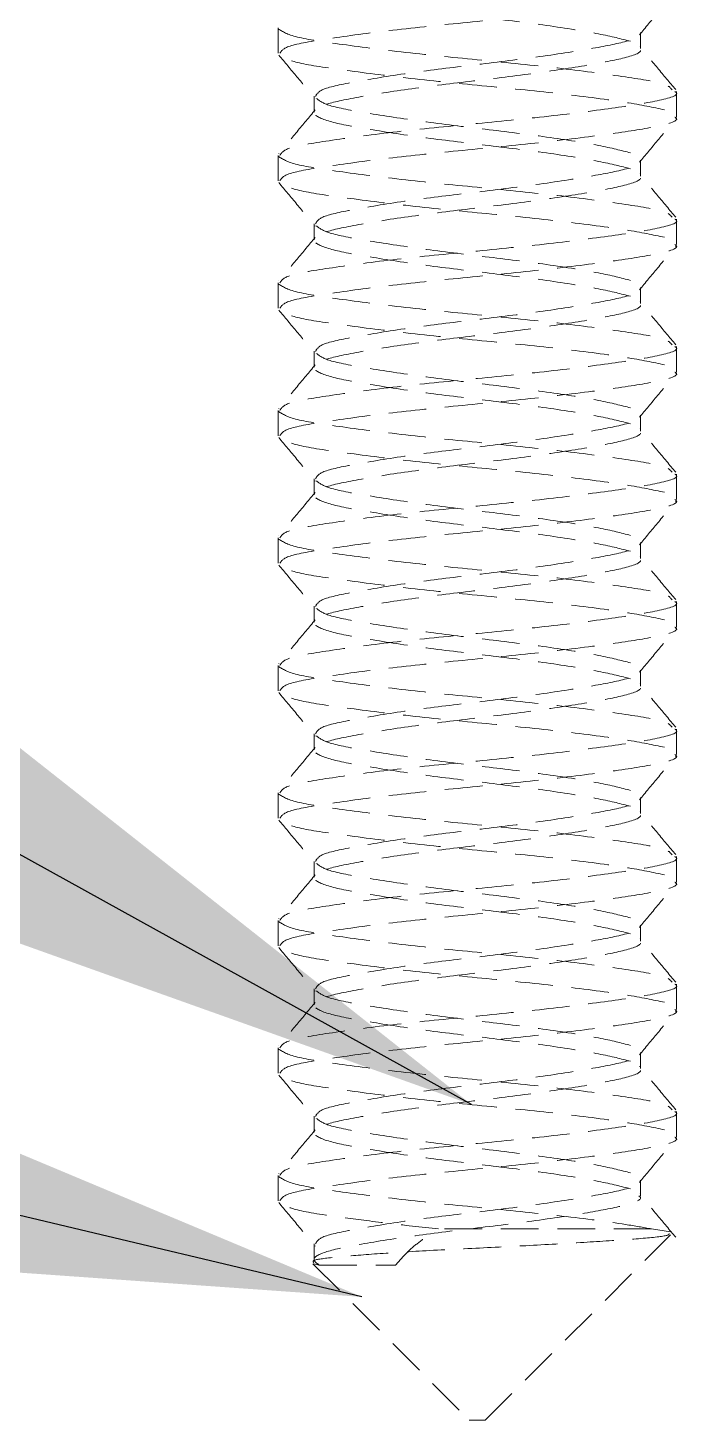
# Model space of a CAD drawing. Header units: feet. Extents: x 3965 to 4565, y 17056 to 17261.
# Drawn here: x 4391.91 to 4396.23, y 17101.6 to 17110.84 of the extents above; entities that cross this region are included whole.
import ezdxf

# ---------------------------------------------------------------- set-up
doc = ezdxf.new("R2010")
doc.units = ezdxf.units.FT
doc.header["$MEASUREMENT"] = 0
doc.linetypes.add('HIDDEN', pattern=[0.375, 0.25, -0.125])
doc.styles.add('PAPER SPACE TXT', font='technic_.ttf', dxfattribs={"height": 0.125})
doc.dimstyles.new('PAPER SPACE', dxfattribs={"dimscale": 0, "dimtxt": 0.125, "dimasz": 0.125, "dimexe": 0, "dimexo": 0.020508, "dimgap": 0.041992, "dimtad": 1, "dimdec": 4, "dimzin": 3, "dimdsep": 46, "dimlunit": 4, "dimtxsty": 'PAPER SPACE TXT', "dimcen": 0.125, "dimclrd": 1, "dimclre": 1, "dimclrt": 7, "dimadec": 0, "dimazin": 0, "dimtfac": 1, "dimtdec": 4, "dimtofl": 0, "dimtmove": 2, "dimatfit": 3, "dimfxl": 1, "dimfrac": 2, "dimtolj": 1, "dimtzin": 0, "dimarcsym": 1})

msp = doc.modelspace()

# ---------------------------------------------------------------- linework, layer by layer
at = {"color": 7, "linetype": 'HIDDEN', "lineweight": 0}
for p, q in [((4393.5711, 17110.8447), (4393.5711, 17110.6758)), ((4395.9772, 17110.7075), (4395.9772, 17110.8134)), ((4393.8111, 17110.39), (4393.8111, 17110.2841)), ((4396.2172, 17110.2525), (4396.2172, 17110.4214)), ((4393.5711, 17109.998), (4393.5711, 17109.8291)), ((4395.9772, 17109.8608), (4395.9772, 17109.9666)), ((4393.8111, 17109.5432), (4393.8111, 17109.4374)), ((4396.2172, 17109.4057), (4396.2172, 17109.5746)), ((4393.5711, 17109.1513), (4393.5711, 17108.9824)), ((4395.9772, 17109.014), (4395.9772, 17109.1199)), ((4393.8111, 17108.6965), (4393.8111, 17108.5907)), ((4396.2172, 17108.559), (4396.2172, 17108.7279)), ((4393.5711, 17108.3045), (4393.5711, 17108.1356)), ((4395.9772, 17108.1673), (4395.9772, 17108.2731)), ((4393.8111, 17107.8498), (4393.8111, 17107.7439)), ((4396.2172, 17107.7122), (4396.2172, 17107.8812)), ((4393.5711, 17107.4578), (4393.5711, 17107.2889)), ((4395.9772, 17107.3206), (4395.9772, 17107.4264)), ((4393.8111, 17107.003), (4393.8111, 17106.8972)), ((4396.2172, 17106.8655), (4396.2172, 17107.0344)), ((4393.5711, 17106.611), (4393.5711, 17106.4421)), ((4395.9772, 17106.4738), (4395.9772, 17106.5797)), ((4396.2172, 17106.0188), (4396.2172, 17106.1877)), ((4393.8111, 17106.1563), (4393.8111, 17106.0504)), ((4393.5711, 17105.7643), (4393.5711, 17105.5954)), ((4395.9772, 17105.6271), (4395.9772, 17105.7329)), ((4396.2172, 17105.172), (4396.2172, 17105.3409)), ((4393.8111, 17105.3095), (4393.8111, 17105.2037)), ((4393.5711, 17104.9176), (4393.5711, 17104.7487)), ((4395.9772, 17104.7803), (4395.9772, 17104.8862)), ((4393.8111, 17104.4628), (4393.8111, 17104.357)), ((4396.2172, 17104.3253), (4396.2172, 17104.4942)), ((4393.5711, 17104.0708), (4393.5711, 17103.9019)), ((4395.9772, 17103.9336), (4395.9772, 17104.0394)), ((4393.8111, 17103.6161), (4393.8111, 17103.5102)), ((4396.2172, 17103.4785), (4396.2172, 17103.6475)), ((4393.5711, 17103.2241), (4393.5711, 17103.0552)), ((4395.9772, 17103.0869), (4395.9772, 17103.1927)), ((4396.0515, 17102.8685), (4394.6374, 17102.8685)), ((4396.0515, 17102.8685), (4396.1781, 17102.8486)), ((4393.8111, 17102.7693), (4393.8111, 17102.6635)), ((4394.9471, 17101.5984), (4396.177, 17102.8284)), ((4393.8023, 17102.6373), (4394.8412, 17101.5984)), ((4393.8094, 17102.6372), (4393.8447, 17102.6285)), ((4394.9471, 17101.5984), (4394.8412, 17101.5984))]:
    msp.add_line(p, q, dxfattribs=at)
for points, knots in [([(4395.9121, 17110.7553), (4395.85, 17110.7714), (4395.7232, 17110.8042), (4395.3671, 17110.8613), (4394.9481, 17110.9125), (4394.5179, 17110.9636), (4394.1478, 17111.0212), (4393.8893, 17111.069), (4393.7836, 17111.1242), (4393.8484, 17111.1794), (4394.0722, 17111.2272), (4394.4192, 17111.2848), (4394.8409, 17111.3359), (4395.2696, 17111.3869), (4395.6433, 17111.4446), (4395.889, 17111.4922), (4395.9981, 17111.5317), (4395.9709, 17111.5522), (4395.9679, 17111.5544)], [0, 0, 0, 0, 0.0646892, 0.132114, 0.1977684, 0.263423, 0.3308477, 0.3955368, 0.4623609, 0.529185, 0.5938741, 0.6612989, 0.7269535, 0.7926079, 0.8600328, 0.9247219, 0.9915459, 1, 1, 1, 1]), ([(4393.582, 17110.6758), (4393.5931, 17110.6922), (4393.6165, 17110.7265), (4393.8932, 17110.7723), (4394.3132, 17110.8299), (4394.8294, 17110.881), (4395.3526, 17110.932), (4395.8094, 17110.9897), (4396.1092, 17111.0373), (4396.2427, 17111.0767), (4396.2098, 17111.097), (4396.2063, 17111.0992)], [0, 0, 0, 0, 0.111087, 0.233358, 0.360745, 0.484822, 0.608899, 0.736287, 0.858558, 0.984822, 1, 1, 1, 1]), ([(4395.971, 17110.7984), (4396.0113, 17110.8466), (4396.0917, 17110.943), (4396.1722, 17111.0394), (4396.2125, 17111.0876)], [0, 0, 0, 0, 0.4998643, 1, 1, 1, 1]), ([(4393.5726, 17110.8382), (4393.6013, 17110.8196), (4393.6576, 17110.783), (4393.9848, 17110.7352), (4394.4342, 17110.6776), (4394.9592, 17110.6265), (4395.4755, 17110.5754), (4395.8932, 17110.5178), (4396.1551, 17110.4759), (4396.1787, 17110.446), (4396.1882, 17110.434)], [0, 0, 0, 0, 0.132135, 0.26009, 0.3934, 0.523245, 0.65309, 0.786401, 0.914355, 1, 1, 1, 1]), ([(4393.8199, 17110.3898), (4393.829, 17110.4061), (4393.8481, 17110.4405), (4394.0749, 17110.4863), (4394.4185, 17110.5439), (4394.8411, 17110.595), (4395.2695, 17110.6461), (4395.6433, 17110.7037), (4395.8888, 17110.7513), (4395.998, 17110.7907), (4395.9712, 17110.811), (4395.9684, 17110.8131)], [0, 0, 0, 0, 0.111294, 0.233537, 0.36095, 0.485017, 0.609084, 0.736497, 0.85874, 0.985017, 1, 1, 1, 1]), ([(4395.9121, 17109.9086), (4395.85, 17109.9247), (4395.7232, 17109.9574), (4395.3671, 17110.0146), (4394.9481, 17110.0658), (4394.5179, 17110.1169), (4394.1478, 17110.1744), (4393.8893, 17110.2222), (4393.7836, 17110.2774), (4393.8484, 17110.3327), (4394.0722, 17110.3805), (4394.4192, 17110.438), (4394.8409, 17110.4891), (4395.2696, 17110.5402), (4395.6433, 17110.5978), (4395.889, 17110.6454), (4395.9981, 17110.685), (4395.9709, 17110.7054), (4395.9679, 17110.7077)], [0, 0, 0, 0, 0.064689, 0.132114, 0.197768, 0.263423, 0.330848, 0.395537, 0.462361, 0.529185, 0.593874, 0.661299, 0.726953, 0.792608, 0.860033, 0.924722, 0.991546, 1, 1, 1, 1]), ([(4396.2119, 17110.4342), (4396.1716, 17110.4823), (4396.0912, 17110.5785), (4396.0109, 17110.6748), (4395.9707, 17110.7229)], [0, 0, 0, 0, 0.500098, 1, 1, 1, 1]), ([(4393.5763, 17110.6636), (4393.6164, 17110.6155), (4393.6968, 17110.5194), (4393.7771, 17110.4231), (4393.8172, 17110.375)], [0, 0, 0, 0, 0.500086, 1, 1, 1, 1]), ([(4396.1376, 17110.3004), (4396.0618, 17110.3165), (4395.9071, 17110.3493), (4395.4718, 17110.4064), (4394.9602, 17110.4576), (4394.4337, 17110.5087), (4393.9855, 17110.5663), (4393.6667, 17110.6123), (4393.612, 17110.647), (4393.5857, 17110.6637)], [0, 0, 0, 0, 0.1420552, 0.290056, 0.4342099, 0.578364, 0.7263647, 0.8684198, 1, 1, 1, 1]), ([(4396.2063, 17110.4214), (4396.2098, 17110.4192), (4396.2427, 17110.3989), (4396.1092, 17110.3594), (4395.8094, 17110.3119), (4395.3526, 17110.2542), (4394.8294, 17110.2031), (4394.3132, 17110.1521), (4393.8932, 17110.0944), (4393.6165, 17110.0487), (4393.5931, 17110.0144), (4393.582, 17109.998)], [0, 0, 0, 0, 0.015178, 0.141442, 0.263713, 0.391101, 0.515178, 0.639255, 0.766643, 0.888913, 1, 1, 1, 1]), ([(4395.9121, 17110.0144), (4395.85, 17110.0305), (4395.7233, 17110.0633), (4395.3671, 17110.1204), (4394.9482, 17110.1716), (4394.5171, 17110.2227), (4394.1506, 17110.2803), (4393.8914, 17110.3259), (4393.847, 17110.36), (4393.826, 17110.3761)], [0, 0, 0, 0, 0.142624, 0.29128, 0.436033, 0.580786, 0.729441, 0.872065, 1, 1, 1, 1]), ([(4393.8175, 17110.2996), (4393.7774, 17110.2514), (4393.6971, 17110.1552), (4393.6166, 17110.059), (4393.5764, 17110.0108)], [0, 0, 0, 0, 0.499892, 1, 1, 1, 1]), ([(4393.582, 17109.8291), (4393.5931, 17109.8454), (4393.6165, 17109.8798), (4393.8932, 17109.9255), (4394.3132, 17109.9831), (4394.8294, 17110.0342), (4395.3526, 17110.0853), (4395.8094, 17110.143), (4396.1092, 17110.1905), (4396.2427, 17110.23), (4396.2098, 17110.2503), (4396.2063, 17110.2525)], [0, 0, 0, 0, 0.111087, 0.233357, 0.360745, 0.484822, 0.608899, 0.736287, 0.858558, 0.984822, 1, 1, 1, 1]), ([(4395.971, 17109.9517), (4396.0113, 17109.9999), (4396.0917, 17110.0963), (4396.1722, 17110.1927), (4396.2125, 17110.2408)], [0, 0, 0, 0, 0.499874, 1, 1, 1, 1]), ([(4393.5726, 17109.9915), (4393.6013, 17109.9728), (4393.6576, 17109.9362), (4393.9848, 17109.8884), (4394.4342, 17109.8309), (4394.9592, 17109.7798), (4395.4755, 17109.7287), (4395.8932, 17109.671), (4396.1551, 17109.6292), (4396.1787, 17109.5993), (4396.1882, 17109.5873)], [0, 0, 0, 0, 0.132135, 0.260089, 0.3934, 0.523245, 0.65309, 0.786401, 0.914355, 1, 1, 1, 1]), ([(4393.8199, 17109.543), (4393.829, 17109.5594), (4393.8481, 17109.5938), (4394.0749, 17109.6396), (4394.4185, 17109.6971), (4394.8411, 17109.7482), (4395.2695, 17109.7993), (4395.6433, 17109.8569), (4395.8888, 17109.9045), (4395.998, 17109.9439), (4395.9712, 17109.9642), (4395.9684, 17109.9664)], [0, 0, 0, 0, 0.111294, 0.233537, 0.36095, 0.485017, 0.609084, 0.736497, 0.85874, 0.985017, 1, 1, 1, 1]), ([(4396.2119, 17109.5875), (4396.1716, 17109.6356), (4396.0912, 17109.7318), (4396.0109, 17109.8281), (4395.9707, 17109.8762)], [0, 0, 0, 0, 0.500098, 1, 1, 1, 1]), ([(4393.5763, 17109.8169), (4393.6164, 17109.7688), (4393.6968, 17109.6726), (4393.7771, 17109.5764), (4393.8172, 17109.5283)], [0, 0, 0, 0, 0.500086, 1, 1, 1, 1]), ([(4396.1376, 17109.4537), (4396.0618, 17109.4697), (4395.9071, 17109.5025), (4395.4718, 17109.5597), (4394.9602, 17109.6109), (4394.4337, 17109.6619), (4393.9855, 17109.7196), (4393.6667, 17109.7656), (4393.612, 17109.8003), (4393.5857, 17109.8169)], [0, 0, 0, 0, 0.142055, 0.290056, 0.43421, 0.578364, 0.726365, 0.86842, 1, 1, 1, 1]), ([(4395.9121, 17109.0619), (4395.85, 17109.0779), (4395.7232, 17109.1107), (4395.3671, 17109.1678), (4394.9481, 17109.219), (4394.5179, 17109.2701), (4394.1478, 17109.3277), (4393.8893, 17109.3755), (4393.7836, 17109.4307), (4393.8484, 17109.4859), (4394.0722, 17109.5337), (4394.4192, 17109.5913), (4394.8409, 17109.6424), (4395.2696, 17109.6935), (4395.6433, 17109.7511), (4395.889, 17109.7987), (4395.9981, 17109.8382), (4395.9709, 17109.8587), (4395.9679, 17109.861)], [0, 0, 0, 0, 0.064689, 0.132114, 0.197768, 0.263423, 0.330848, 0.395537, 0.462361, 0.529185, 0.593874, 0.661299, 0.726953, 0.792608, 0.860033, 0.924722, 0.991546, 1, 1, 1, 1]), ([(4396.2063, 17109.5746), (4396.2098, 17109.5725), (4396.2427, 17109.5521), (4396.1092, 17109.5127), (4395.8094, 17109.4651), (4395.3526, 17109.4075), (4394.8294, 17109.3564), (4394.3132, 17109.3053), (4393.8932, 17109.2477), (4393.6165, 17109.202), (4393.5931, 17109.1676), (4393.582, 17109.1513)], [0, 0, 0, 0, 0.015178, 0.141442, 0.263713, 0.391101, 0.515178, 0.639255, 0.766643, 0.888913, 1, 1, 1, 1]), ([(4395.9121, 17109.1677), (4395.85, 17109.1838), (4395.7233, 17109.2165), (4395.3671, 17109.2737), (4394.9482, 17109.3249), (4394.5171, 17109.3759), (4394.1506, 17109.4335), (4393.8914, 17109.4791), (4393.847, 17109.5132), (4393.826, 17109.5294)], [0, 0, 0, 0, 0.142624, 0.29128, 0.436033, 0.580785, 0.729441, 0.872065, 1, 1, 1, 1]), ([(4393.8175, 17109.4528), (4393.7774, 17109.4047), (4393.6971, 17109.3084), (4393.6166, 17109.2122), (4393.5764, 17109.1641)], [0, 0, 0, 0, 0.499902, 1, 1, 1, 1]), ([(4393.582, 17108.9824), (4393.5931, 17108.9987), (4393.6165, 17109.033), (4393.8932, 17109.0788), (4394.3132, 17109.1364), (4394.8294, 17109.1875), (4395.3526, 17109.2386), (4395.8094, 17109.2962), (4396.1092, 17109.3438), (4396.2427, 17109.3832), (4396.2098, 17109.4035), (4396.2063, 17109.4057)], [0, 0, 0, 0, 0.111087, 0.233358, 0.360745, 0.484822, 0.608899, 0.736287, 0.858558, 0.984822, 1, 1, 1, 1]), ([(4395.971, 17109.1049), (4396.0113, 17109.1531), (4396.0917, 17109.2496), (4396.1722, 17109.3459), (4396.2125, 17109.3941)], [0, 0, 0, 0, 0.4998643, 1, 1, 1, 1]), ([(4393.5726, 17109.1447), (4393.6013, 17109.1261), (4393.6576, 17109.0895), (4393.9848, 17109.0417), (4394.4342, 17108.9841), (4394.9592, 17108.933), (4395.4755, 17108.882), (4395.8932, 17108.8243), (4396.1551, 17108.7825), (4396.1787, 17108.7525), (4396.1882, 17108.7405)], [0, 0, 0, 0, 0.132135, 0.26009, 0.3934, 0.523245, 0.65309, 0.786401, 0.914355, 1, 1, 1, 1]), ([(4393.8199, 17108.6963), (4393.829, 17108.7127), (4393.8481, 17108.747), (4394.0749, 17108.7928), (4394.4185, 17108.8504), (4394.8411, 17108.9015), (4395.2695, 17108.9526), (4395.6433, 17109.0102), (4395.8888, 17109.0578), (4395.998, 17109.0972), (4395.9712, 17109.1175), (4395.9684, 17109.1196)], [0, 0, 0, 0, 0.111294, 0.233537, 0.36095, 0.485017, 0.609084, 0.736497, 0.85874, 0.985017, 1, 1, 1, 1]), ([(4393.5763, 17108.9701), (4393.6164, 17108.922), (4393.6968, 17108.8259), (4393.7771, 17108.7297), (4393.8172, 17108.6816)], [0, 0, 0, 0, 0.500081, 1, 1, 1, 1]), ([(4396.1376, 17108.607), (4396.0618, 17108.623), (4395.9071, 17108.6558), (4395.4718, 17108.7129), (4394.9602, 17108.7641), (4394.4337, 17108.8152), (4393.9855, 17108.8728), (4393.6667, 17108.9188), (4393.612, 17108.9535), (4393.5857, 17108.9702)], [0, 0, 0, 0, 0.1420552, 0.290056, 0.4342099, 0.578364, 0.7263647, 0.8684198, 1, 1, 1, 1]), ([(4395.9121, 17108.2151), (4395.85, 17108.2312), (4395.7232, 17108.264), (4395.3671, 17108.3211), (4394.9481, 17108.3723), (4394.5179, 17108.4234), (4394.1478, 17108.4809), (4393.8893, 17108.5287), (4393.7836, 17108.584), (4393.8484, 17108.6392), (4394.0722, 17108.687), (4394.4192, 17108.7446), (4394.8409, 17108.7957), (4395.2696, 17108.8467), (4395.6433, 17108.9044), (4395.889, 17108.952), (4395.9981, 17108.9915), (4395.9709, 17109.0119), (4395.9679, 17109.0142)], [0, 0, 0, 0, 0.064689, 0.132114, 0.197768, 0.263423, 0.330848, 0.395537, 0.462361, 0.529185, 0.593874, 0.661299, 0.726953, 0.792608, 0.860033, 0.924722, 0.991546, 1, 1, 1, 1]), ([(4396.2119, 17108.7407), (4396.1716, 17108.7889), (4396.0912, 17108.8851), (4396.0109, 17108.9813), (4395.9707, 17109.0295)], [0, 0, 0, 0, 0.500098, 1, 1, 1, 1]), ([(4396.2063, 17108.7279), (4396.2098, 17108.7257), (4396.2427, 17108.7054), (4396.1092, 17108.6659), (4395.8094, 17108.6184), (4395.3526, 17108.5607), (4394.8294, 17108.5097), (4394.3132, 17108.4586), (4393.8932, 17108.401), (4393.6165, 17108.3552), (4393.5931, 17108.3209), (4393.582, 17108.3045)], [0, 0, 0, 0, 0.015178, 0.141442, 0.263713, 0.391101, 0.515178, 0.639255, 0.766643, 0.888913, 1, 1, 1, 1]), ([(4395.9121, 17108.321), (4395.85, 17108.337), (4395.7233, 17108.3698), (4395.3671, 17108.4269), (4394.9482, 17108.4781), (4394.5171, 17108.5292), (4394.1506, 17108.5868), (4393.8914, 17108.6324), (4393.847, 17108.6665), (4393.826, 17108.6826)], [0, 0, 0, 0, 0.142624, 0.29128, 0.436033, 0.580786, 0.729441, 0.872065, 1, 1, 1, 1]), ([(4393.8175, 17108.6061), (4393.7774, 17108.558), (4393.6971, 17108.4617), (4393.6166, 17108.3655), (4393.5764, 17108.3174)], [0, 0, 0, 0, 0.499892, 1, 1, 1, 1]), ([(4393.582, 17108.1356), (4393.5931, 17108.152), (4393.6165, 17108.1863), (4393.8932, 17108.232), (4394.3132, 17108.2897), (4394.8294, 17108.3408), (4395.3526, 17108.3918), (4395.8094, 17108.4495), (4396.1092, 17108.497), (4396.2427, 17108.5365), (4396.2098, 17108.5568), (4396.2063, 17108.559)], [0, 0, 0, 0, 0.111087, 0.233357, 0.360745, 0.484822, 0.608899, 0.736287, 0.858558, 0.984822, 1, 1, 1, 1]), ([(4395.971, 17108.2582), (4396.0113, 17108.3064), (4396.0917, 17108.4028), (4396.1722, 17108.4992), (4396.2125, 17108.5474)], [0, 0, 0, 0, 0.499874, 1, 1, 1, 1]), ([(4393.5726, 17108.298), (4393.6013, 17108.2794), (4393.6576, 17108.2427), (4393.9848, 17108.195), (4394.4342, 17108.1374), (4394.9592, 17108.0863), (4395.4755, 17108.0352), (4395.8932, 17107.9775), (4396.1551, 17107.9357), (4396.1787, 17107.9058), (4396.1882, 17107.8938)], [0, 0, 0, 0, 0.132135, 0.260089, 0.3934, 0.523245, 0.65309, 0.786401, 0.914355, 1, 1, 1, 1]), ([(4393.8199, 17107.8495), (4393.829, 17107.8659), (4393.8481, 17107.9003), (4394.0749, 17107.9461), (4394.4185, 17108.0037), (4394.8411, 17108.0548), (4395.2695, 17108.1058), (4395.6433, 17108.1635), (4395.8888, 17108.2111), (4395.998, 17108.2505), (4395.9712, 17108.2708), (4395.9684, 17108.2729)], [0, 0, 0, 0, 0.111294, 0.233537, 0.36095, 0.485017, 0.609084, 0.736497, 0.85874, 0.985017, 1, 1, 1, 1]), ([(4393.5763, 17108.1234), (4393.6164, 17108.0753), (4393.6968, 17107.9791), (4393.7771, 17107.8829), (4393.8172, 17107.8348)], [0, 0, 0, 0, 0.500086, 1, 1, 1, 1]), ([(4396.1376, 17107.7602), (4396.0618, 17107.7763), (4395.9071, 17107.809), (4395.4718, 17107.8662), (4394.9602, 17107.9174), (4394.4337, 17107.9684), (4393.9855, 17108.0261), (4393.6667, 17108.0721), (4393.612, 17108.1068), (4393.5857, 17108.1234)], [0, 0, 0, 0, 0.142055, 0.290056, 0.43421, 0.578364, 0.726365, 0.86842, 1, 1, 1, 1]), ([(4395.9121, 17107.3684), (4395.85, 17107.3844), (4395.7232, 17107.4172), (4395.3671, 17107.4744), (4394.9481, 17107.5256), (4394.5179, 17107.5766), (4394.1478, 17107.6342), (4393.8893, 17107.682), (4393.7836, 17107.7372), (4393.8484, 17107.7924), (4394.0722, 17107.8403), (4394.4192, 17107.8978), (4394.8409, 17107.9489), (4395.2696, 17108), (4395.6433, 17108.0576), (4395.889, 17108.1052), (4395.9981, 17108.1448), (4395.9709, 17108.1652), (4395.9679, 17108.1675)], [0, 0, 0, 0, 0.064689, 0.132114, 0.197768, 0.263423, 0.330848, 0.395537, 0.462361, 0.529185, 0.593874, 0.661299, 0.726954, 0.792608, 0.860033, 0.924722, 0.991546, 1, 1, 1, 1]), ([(4396.2119, 17107.894), (4396.1716, 17107.9421), (4396.0912, 17108.0383), (4396.0109, 17108.1346), (4395.9707, 17108.1827)], [0, 0, 0, 0, 0.500098, 1, 1, 1, 1]), ([(4396.2063, 17107.8812), (4396.2098, 17107.879), (4396.2427, 17107.8587), (4396.1092, 17107.8192), (4395.8094, 17107.7716), (4395.3526, 17107.714), (4394.8294, 17107.6629), (4394.3132, 17107.6118), (4393.8932, 17107.5542), (4393.6165, 17107.5085), (4393.5931, 17107.4741), (4393.582, 17107.4578)], [0, 0, 0, 0, 0.015178, 0.141442, 0.263713, 0.391101, 0.515178, 0.639255, 0.766643, 0.888913, 1, 1, 1, 1]), ([(4395.9121, 17107.4742), (4395.85, 17107.4903), (4395.7233, 17107.5231), (4395.3671, 17107.5802), (4394.9482, 17107.6314), (4394.5171, 17107.6825), (4394.1506, 17107.7401), (4393.8914, 17107.7856), (4393.847, 17107.8198), (4393.826, 17107.8359)], [0, 0, 0, 0, 0.142624, 0.29128, 0.436033, 0.580785, 0.729441, 0.872065, 1, 1, 1, 1]), ([(4393.8175, 17107.7593), (4393.7774, 17107.7112), (4393.6971, 17107.615), (4393.6166, 17107.5187), (4393.5764, 17107.4706)], [0, 0, 0, 0, 0.499902, 1, 1, 1, 1]), ([(4393.582, 17107.2889), (4393.5931, 17107.3052), (4393.6165, 17107.3396), (4393.8932, 17107.3853), (4394.3132, 17107.4429), (4394.8294, 17107.494), (4395.3526, 17107.5451), (4395.8094, 17107.6027), (4396.1092, 17107.6503), (4396.2427, 17107.6897), (4396.2098, 17107.7101), (4396.2063, 17107.7122)], [0, 0, 0, 0, 0.111087, 0.233357, 0.360745, 0.484822, 0.608899, 0.736287, 0.858558, 0.984822, 1, 1, 1, 1]), ([(4395.971, 17107.4114), (4396.0113, 17107.4596), (4396.0917, 17107.5561), (4396.1722, 17107.6524), (4396.2125, 17107.7006)], [0, 0, 0, 0, 0.4998643, 1, 1, 1, 1]), ([(4393.5726, 17107.4512), (4393.6013, 17107.4326), (4393.6576, 17107.396), (4393.9848, 17107.3482), (4394.4342, 17107.2906), (4394.9592, 17107.2395), (4395.4755, 17107.1885), (4395.8932, 17107.1308), (4396.1551, 17107.089), (4396.1787, 17107.0591), (4396.1882, 17107.047)], [0, 0, 0, 0, 0.1321348, 0.2600896, 0.3933997, 0.5232451, 0.6530903, 0.7864005, 0.9143555, 1, 1, 1, 1]), ([(4393.8199, 17107.0028), (4393.829, 17107.0192), (4393.8481, 17107.0535), (4394.0749, 17107.0993), (4394.4185, 17107.1569), (4394.8411, 17107.208), (4395.2695, 17107.2591), (4395.6433, 17107.3167), (4395.8888, 17107.3643), (4395.998, 17107.4037), (4395.9712, 17107.424), (4395.9684, 17107.4262)], [0, 0, 0, 0, 0.111294, 0.233537, 0.36095, 0.485017, 0.609084, 0.736497, 0.85874, 0.985017, 1, 1, 1, 1]), ([(4395.9121, 17106.5216), (4395.85, 17106.5377), (4395.7232, 17106.5705), (4395.3671, 17106.6276), (4394.9481, 17106.6788), (4394.5179, 17106.7299), (4394.1478, 17106.7875), (4393.8893, 17106.8353), (4393.7836, 17106.8905), (4393.8484, 17106.9457), (4394.0722, 17106.9935), (4394.4192, 17107.0511), (4394.8409, 17107.1022), (4395.2696, 17107.1533), (4395.6433, 17107.2109), (4395.889, 17107.2585), (4395.9981, 17107.298), (4395.9709, 17107.3185), (4395.9679, 17107.3208)], [0, 0, 0, 0, 0.064689, 0.132114, 0.197768, 0.263423, 0.330848, 0.395537, 0.462361, 0.529185, 0.593874, 0.661299, 0.726953, 0.792608, 0.860033, 0.924722, 0.991546, 1, 1, 1, 1]), ([(4396.2119, 17107.0473), (4396.1716, 17107.0954), (4396.0912, 17107.1916), (4396.0109, 17107.2879), (4395.9707, 17107.336)], [0, 0, 0, 0, 0.500098, 1, 1, 1, 1]), ([(4393.5763, 17107.2767), (4393.6164, 17107.2286), (4393.6968, 17107.1324), (4393.7771, 17107.0362), (4393.8172, 17106.9881)], [0, 0, 0, 0, 0.500081, 1, 1, 1, 1]), ([(4396.1376, 17106.9135), (4396.0618, 17106.9295), (4395.9071, 17106.9623), (4395.4718, 17107.0195), (4394.9602, 17107.0707), (4394.4337, 17107.1217), (4393.9855, 17107.1793), (4393.6667, 17107.2254), (4393.612, 17107.26), (4393.5857, 17107.2767)], [0, 0, 0, 0, 0.1420552, 0.290056, 0.4342099, 0.578364, 0.7263647, 0.8684198, 1, 1, 1, 1]), ([(4396.2063, 17107.0344), (4396.2098, 17107.0322), (4396.2427, 17107.0119), (4396.1092, 17106.9725), (4395.8094, 17106.9249), (4395.3526, 17106.8673), (4394.8294, 17106.8162), (4394.3132, 17106.7651), (4393.8932, 17106.7075), (4393.6165, 17106.6617), (4393.5931, 17106.6274), (4393.582, 17106.611)], [0, 0, 0, 0, 0.015178, 0.141442, 0.263713, 0.391101, 0.515178, 0.639255, 0.766643, 0.888913, 1, 1, 1, 1]), ([(4393.8175, 17106.9126), (4393.7774, 17106.8645), (4393.6971, 17106.7682), (4393.6166, 17106.672), (4393.5764, 17106.6239)], [0, 0, 0, 0, 0.499892, 1, 1, 1, 1]), ([(4395.9121, 17106.6275), (4395.85, 17106.6435), (4395.7233, 17106.6763), (4395.3671, 17106.7335), (4394.9482, 17106.7847), (4394.5171, 17106.8357), (4394.1506, 17106.8933), (4393.8914, 17106.9389), (4393.847, 17106.973), (4393.826, 17106.9892)], [0, 0, 0, 0, 0.142624, 0.29128, 0.436033, 0.580786, 0.729441, 0.872065, 1, 1, 1, 1]), ([(4393.582, 17106.4421), (4393.5931, 17106.4585), (4393.6165, 17106.4928), (4393.8932, 17106.5386), (4394.3132, 17106.5962), (4394.8294, 17106.6473), (4395.3526, 17106.6983), (4395.8094, 17106.756), (4396.1092, 17106.8036), (4396.2427, 17106.843), (4396.2098, 17106.8633), (4396.2063, 17106.8655)], [0, 0, 0, 0, 0.111087, 0.2333574, 0.3607453, 0.4848224, 0.6088992, 0.736287, 0.8585576, 0.9848222, 1, 1, 1, 1]), ([(4395.971, 17106.5647), (4396.0113, 17106.6129), (4396.0917, 17106.7093), (4396.1722, 17106.8057), (4396.2125, 17106.8539)], [0, 0, 0, 0, 0.499874, 1, 1, 1, 1]), ([(4393.5726, 17106.6045), (4393.6013, 17106.5859), (4393.6576, 17106.5493), (4393.9848, 17106.5015), (4394.4342, 17106.4439), (4394.9592, 17106.3928), (4395.4755, 17106.3417), (4395.8932, 17106.2841), (4396.1551, 17106.2423), (4396.1787, 17106.2123), (4396.1882, 17106.2003)], [0, 0, 0, 0, 0.132135, 0.260089, 0.3934, 0.523245, 0.65309, 0.786401, 0.914355, 1, 1, 1, 1]), ([(4393.8199, 17106.1561), (4393.829, 17106.1724), (4393.8481, 17106.2068), (4394.0749, 17106.2526), (4394.4185, 17106.3102), (4394.8411, 17106.3613), (4395.2695, 17106.4124), (4395.6433, 17106.47), (4395.8888, 17106.5176), (4395.998, 17106.557), (4395.9712, 17106.5773), (4395.9684, 17106.5794)], [0, 0, 0, 0, 0.111294, 0.233537, 0.36095, 0.485017, 0.609084, 0.736497, 0.85874, 0.985017, 1, 1, 1, 1]), ([(4395.9121, 17105.6749), (4395.85, 17105.691), (4395.7232, 17105.7237), (4395.3671, 17105.7809), (4394.9481, 17105.8321), (4394.5179, 17105.8832), (4394.1478, 17105.9407), (4393.8893, 17105.9885), (4393.7836, 17106.0438), (4393.8484, 17106.099), (4394.0722, 17106.1468), (4394.4192, 17106.2043), (4394.8409, 17106.2554), (4395.2696, 17106.3065), (4395.6433, 17106.3641), (4395.889, 17106.4117), (4395.9981, 17106.4513), (4395.9709, 17106.4717), (4395.9679, 17106.474)], [0, 0, 0, 0, 0.064689, 0.132114, 0.197768, 0.263423, 0.330848, 0.395537, 0.462361, 0.529185, 0.593874, 0.661299, 0.726954, 0.792608, 0.860033, 0.924722, 0.991546, 1, 1, 1, 1]), ([(4396.2119, 17106.2005), (4396.1716, 17106.2486), (4396.0912, 17106.3448), (4396.0109, 17106.4411), (4395.9707, 17106.4892)], [0, 0, 0, 0, 0.500098, 1, 1, 1, 1]), ([(4393.5763, 17106.4299), (4393.6164, 17106.3818), (4393.6968, 17106.2857), (4393.7771, 17106.1894), (4393.8172, 17106.1413)], [0, 0, 0, 0, 0.500086, 1, 1, 1, 1]), ([(4396.1376, 17106.0667), (4396.0618, 17106.0828), (4395.9071, 17106.1156), (4395.4718, 17106.1727), (4394.9602, 17106.2239), (4394.4337, 17106.275), (4393.9855, 17106.3326), (4393.6667, 17106.3786), (4393.612, 17106.4133), (4393.5857, 17106.43)], [0, 0, 0, 0, 0.142055, 0.290056, 0.43421, 0.578364, 0.726365, 0.86842, 1, 1, 1, 1]), ([(4396.2063, 17106.1877), (4396.2098, 17106.1855), (4396.2427, 17106.1652), (4396.1092, 17106.1257), (4395.8094, 17106.0782), (4395.3526, 17106.0205), (4394.8294, 17105.9694), (4394.3132, 17105.9184), (4393.8932, 17105.8607), (4393.6165, 17105.815), (4393.5931, 17105.7807), (4393.582, 17105.7643)], [0, 0, 0, 0, 0.015178, 0.141442, 0.263713, 0.391101, 0.515178, 0.639255, 0.766643, 0.888913, 1, 1, 1, 1]), ([(4395.9121, 17105.7807), (4395.85, 17105.7968), (4395.7233, 17105.8296), (4395.3671, 17105.8867), (4394.9482, 17105.9379), (4394.5171, 17105.989), (4394.1506, 17106.0466), (4393.8914, 17106.0922), (4393.847, 17106.1263), (4393.826, 17106.1424)], [0, 0, 0, 0, 0.142624, 0.29128, 0.436033, 0.580785, 0.729441, 0.872065, 1, 1, 1, 1]), ([(4393.8175, 17106.0659), (4393.7774, 17106.0177), (4393.6971, 17105.9215), (4393.6166, 17105.8253), (4393.5764, 17105.7771)], [0, 0, 0, 0, 0.499902, 1, 1, 1, 1]), ([(4393.582, 17105.5954), (4393.5931, 17105.6117), (4393.6165, 17105.6461), (4393.8932, 17105.6918), (4394.3132, 17105.7495), (4394.8294, 17105.8005), (4395.3526, 17105.8516), (4395.8094, 17105.9093), (4396.1092, 17105.9568), (4396.2427, 17105.9962), (4396.2098, 17106.0166), (4396.2063, 17106.0188)], [0, 0, 0, 0, 0.111087, 0.233357, 0.360745, 0.484822, 0.608899, 0.736287, 0.858558, 0.984822, 1, 1, 1, 1]), ([(4395.971, 17105.718), (4396.0113, 17105.7662), (4396.0917, 17105.8626), (4396.1722, 17105.959), (4396.2125, 17106.0072)], [0, 0, 0, 0, 0.4998643, 1, 1, 1, 1]), ([(4393.5726, 17105.7578), (4393.6013, 17105.7392), (4393.6576, 17105.7025), (4393.9848, 17105.6547), (4394.4342, 17105.5972), (4394.9592, 17105.5461), (4395.4755, 17105.495), (4395.8932, 17105.4373), (4396.1551, 17105.3955), (4396.1787, 17105.3656), (4396.1882, 17105.3536)], [0, 0, 0, 0, 0.1321348, 0.2600896, 0.3933997, 0.5232451, 0.6530903, 0.7864005, 0.9143555, 1, 1, 1, 1]), ([(4393.8199, 17105.3093), (4393.829, 17105.3257), (4393.8481, 17105.3601), (4394.0749, 17105.4059), (4394.4185, 17105.4635), (4394.8411, 17105.5145), (4395.2695, 17105.5656), (4395.6433, 17105.6232), (4395.8888, 17105.6708), (4395.998, 17105.7102), (4395.9712, 17105.7305), (4395.9684, 17105.7327)], [0, 0, 0, 0, 0.111294, 0.233537, 0.36095, 0.485017, 0.609084, 0.736497, 0.85874, 0.985017, 1, 1, 1, 1]), ([(4395.9121, 17104.8282), (4395.85, 17104.8442), (4395.7232, 17104.877), (4395.3671, 17104.9341), (4394.9481, 17104.9854), (4394.5179, 17105.0364), (4394.1478, 17105.094), (4393.8893, 17105.1418), (4393.7836, 17105.197), (4393.8484, 17105.2522), (4394.0722, 17105.3), (4394.4192, 17105.3576), (4394.8409, 17105.4087), (4395.2696, 17105.4598), (4395.6433, 17105.5174), (4395.889, 17105.565), (4395.9981, 17105.6045), (4395.9709, 17105.625), (4395.9679, 17105.6273)], [0, 0, 0, 0, 0.064689, 0.132114, 0.197768, 0.263423, 0.330848, 0.395537, 0.462361, 0.529185, 0.593874, 0.661299, 0.726953, 0.792608, 0.860033, 0.924722, 0.991546, 1, 1, 1, 1]), ([(4396.2119, 17105.3538), (4396.1716, 17105.4019), (4396.0912, 17105.4981), (4396.0109, 17105.5944), (4395.9707, 17105.6425)], [0, 0, 0, 0, 0.500098, 1, 1, 1, 1]), ([(4393.5763, 17105.5832), (4393.6164, 17105.5351), (4393.6968, 17105.4389), (4393.7771, 17105.3427), (4393.8172, 17105.2946)], [0, 0, 0, 0, 0.500081, 1, 1, 1, 1]), ([(4396.1376, 17105.22), (4396.0618, 17105.236), (4395.9071, 17105.2688), (4395.4718, 17105.326), (4394.9602, 17105.3772), (4394.4337, 17105.4282), (4393.9855, 17105.4859), (4393.6667, 17105.5319), (4393.612, 17105.5666), (4393.5857, 17105.5832)], [0, 0, 0, 0, 0.1420552, 0.290056, 0.4342099, 0.578364, 0.7263647, 0.8684198, 1, 1, 1, 1]), ([(4396.2063, 17105.3409), (4396.2098, 17105.3388), (4396.2427, 17105.3184), (4396.1092, 17105.279), (4395.8094, 17105.2314), (4395.3526, 17105.1738), (4394.8294, 17105.1227), (4394.3132, 17105.0716), (4393.8932, 17105.014), (4393.6165, 17104.9683), (4393.5931, 17104.9339), (4393.582, 17104.9176)], [0, 0, 0, 0, 0.015178, 0.141442, 0.263713, 0.391101, 0.515178, 0.639255, 0.766643, 0.888913, 1, 1, 1, 1]), ([(4395.9121, 17104.934), (4395.85, 17104.9501), (4395.7233, 17104.9828), (4395.3671, 17105.04), (4394.9482, 17105.0912), (4394.5171, 17105.1423), (4394.1506, 17105.1999), (4393.8914, 17105.2454), (4393.847, 17105.2795), (4393.826, 17105.2957)], [0, 0, 0, 0, 0.142624, 0.29128, 0.436033, 0.580786, 0.729441, 0.872065, 1, 1, 1, 1]), ([(4393.8175, 17105.2191), (4393.7774, 17105.171), (4393.6971, 17105.0747), (4393.6166, 17104.9785), (4393.5764, 17104.9304)], [0, 0, 0, 0, 0.499892, 1, 1, 1, 1]), ([(4393.582, 17104.7487), (4393.5931, 17104.765), (4393.6165, 17104.7993), (4393.8932, 17104.8451), (4394.3132, 17104.9027), (4394.8294, 17104.9538), (4395.3526, 17105.0049), (4395.8094, 17105.0625), (4396.1092, 17105.1101), (4396.2427, 17105.1495), (4396.2098, 17105.1698), (4396.2063, 17105.172)], [0, 0, 0, 0, 0.111087, 0.2333574, 0.3607453, 0.4848224, 0.6088992, 0.736287, 0.8585576, 0.9848222, 1, 1, 1, 1]), ([(4395.971, 17104.8712), (4396.0113, 17104.9194), (4396.0917, 17105.0159), (4396.1722, 17105.1122), (4396.2125, 17105.1604)], [0, 0, 0, 0, 0.499874, 1, 1, 1, 1]), ([(4393.5726, 17104.911), (4393.6013, 17104.8924), (4393.6576, 17104.8558), (4393.9848, 17104.808), (4394.4342, 17104.7504), (4394.9592, 17104.6993), (4395.4755, 17104.6483), (4395.8932, 17104.5906), (4396.1551, 17104.5488), (4396.1787, 17104.5188), (4396.1882, 17104.5068)], [0, 0, 0, 0, 0.132135, 0.260089, 0.3934, 0.523245, 0.65309, 0.786401, 0.914355, 1, 1, 1, 1]), ([(4393.8199, 17104.4626), (4393.829, 17104.479), (4393.8481, 17104.5133), (4394.0749, 17104.5591), (4394.4185, 17104.6167), (4394.8411, 17104.6678), (4395.2695, 17104.7189), (4395.6433, 17104.7765), (4395.8888, 17104.8241), (4395.998, 17104.8635), (4395.9712, 17104.8838), (4395.9684, 17104.886)], [0, 0, 0, 0, 0.111294, 0.233537, 0.36095, 0.485017, 0.609084, 0.736497, 0.85874, 0.985017, 1, 1, 1, 1]), ([(4396.2119, 17104.507), (4396.1716, 17104.5552), (4396.0912, 17104.6514), (4396.0109, 17104.7476), (4395.9707, 17104.7958)], [0, 0, 0, 0, 0.500098, 1, 1, 1, 1]), ([(4393.5763, 17104.7364), (4393.6164, 17104.6883), (4393.6968, 17104.5922), (4393.7771, 17104.496), (4393.8172, 17104.4479)], [0, 0, 0, 0, 0.500086, 1, 1, 1, 1]), ([(4396.1376, 17104.3733), (4396.0618, 17104.3893), (4395.9071, 17104.4221), (4395.4718, 17104.4792), (4394.9602, 17104.5304), (4394.4337, 17104.5815), (4393.9855, 17104.6391), (4393.6667, 17104.6851), (4393.612, 17104.7198), (4393.5857, 17104.7365)], [0, 0, 0, 0, 0.142055, 0.290056, 0.43421, 0.578364, 0.726365, 0.86842, 1, 1, 1, 1]), ([(4395.9121, 17103.9814), (4395.85, 17103.9975), (4395.7232, 17104.0303), (4395.3671, 17104.0874), (4394.9481, 17104.1386), (4394.5179, 17104.1897), (4394.1478, 17104.2472), (4393.8893, 17104.295), (4393.7836, 17104.3503), (4393.8484, 17104.4055), (4394.0722, 17104.4533), (4394.4192, 17104.5109), (4394.8409, 17104.562), (4395.2696, 17104.613), (4395.6433, 17104.6707), (4395.889, 17104.7183), (4395.9981, 17104.7578), (4395.9709, 17104.7782), (4395.9679, 17104.7805)], [0, 0, 0, 0, 0.064689, 0.132114, 0.197768, 0.263423, 0.330848, 0.395537, 0.462361, 0.529185, 0.593874, 0.661299, 0.726954, 0.792608, 0.860033, 0.924722, 0.991546, 1, 1, 1, 1]), ([(4396.2063, 17104.4942), (4396.2098, 17104.492), (4396.2427, 17104.4717), (4396.1092, 17104.4322), (4395.8094, 17104.3847), (4395.3526, 17104.327), (4394.8294, 17104.276), (4394.3132, 17104.2249), (4393.8932, 17104.1673), (4393.6165, 17104.1215), (4393.5931, 17104.0872), (4393.582, 17104.0708)], [0, 0, 0, 0, 0.015178, 0.141442, 0.263713, 0.391101, 0.515178, 0.639255, 0.766643, 0.888913, 1, 1, 1, 1]), ([(4395.9121, 17104.0873), (4395.85, 17104.1033), (4395.7233, 17104.1361), (4395.3671, 17104.1932), (4394.9482, 17104.2444), (4394.5171, 17104.2955), (4394.1506, 17104.3531), (4393.8914, 17104.3987), (4393.847, 17104.4328), (4393.826, 17104.4489)], [0, 0, 0, 0, 0.142625, 0.29128, 0.436033, 0.580785, 0.729441, 0.872065, 1, 1, 1, 1]), ([(4393.8175, 17104.3724), (4393.7774, 17104.3243), (4393.6971, 17104.228), (4393.6166, 17104.1318), (4393.5764, 17104.0837)], [0, 0, 0, 0, 0.499902, 1, 1, 1, 1]), ([(4393.582, 17103.9019), (4393.5931, 17103.9183), (4393.6165, 17103.9526), (4393.8932, 17103.9983), (4394.3132, 17104.056), (4394.8294, 17104.107), (4395.3526, 17104.1581), (4395.8094, 17104.2158), (4396.1092, 17104.2633), (4396.2427, 17104.3028), (4396.2098, 17104.3231), (4396.2063, 17104.3253)], [0, 0, 0, 0, 0.111087, 0.233357, 0.360745, 0.484822, 0.608899, 0.736287, 0.858558, 0.984822, 1, 1, 1, 1]), ([(4395.971, 17104.0245), (4396.0113, 17104.0727), (4396.0917, 17104.1691), (4396.1722, 17104.2655), (4396.2125, 17104.3137)], [0, 0, 0, 0, 0.4998643, 1, 1, 1, 1]), ([(4393.5726, 17104.0643), (4393.6013, 17104.0457), (4393.6576, 17104.009), (4393.9848, 17103.9613), (4394.4342, 17103.9037), (4394.9592, 17103.8526), (4395.4755, 17103.8015), (4395.8932, 17103.7438), (4396.1551, 17103.702), (4396.1787, 17103.6721), (4396.1882, 17103.6601)], [0, 0, 0, 0, 0.1321348, 0.2600896, 0.3933997, 0.5232451, 0.6530903, 0.7864005, 0.9143555, 1, 1, 1, 1]), ([(4393.8199, 17103.6158), (4393.829, 17103.6322), (4393.8481, 17103.6666), (4394.0749, 17103.7124), (4394.4185, 17103.77), (4394.8411, 17103.8211), (4395.2695, 17103.8721), (4395.6433, 17103.9298), (4395.8888, 17103.9774), (4395.998, 17104.0167), (4395.9712, 17104.0371), (4395.9684, 17104.0392)], [0, 0, 0, 0, 0.111294, 0.233537, 0.36095, 0.485017, 0.609084, 0.736497, 0.85874, 0.985017, 1, 1, 1, 1]), ([(4393.5763, 17103.8897), (4393.6164, 17103.8416), (4393.6968, 17103.7454), (4393.7771, 17103.6492), (4393.8172, 17103.6011)], [0, 0, 0, 0, 0.500081, 1, 1, 1, 1]), ([(4396.1376, 17103.5265), (4396.0618, 17103.5426), (4395.9071, 17103.5753), (4395.4718, 17103.6325), (4394.9602, 17103.6837), (4394.4337, 17103.7347), (4393.9855, 17103.7924), (4393.6667, 17103.8384), (4393.612, 17103.8731), (4393.5857, 17103.8897)], [0, 0, 0, 0, 0.142055, 0.290056, 0.43421, 0.578364, 0.726365, 0.86842, 1, 1, 1, 1]), ([(4395.9121, 17103.1347), (4395.85, 17103.1507), (4395.7232, 17103.1835), (4395.3671, 17103.2407), (4394.9481, 17103.2919), (4394.5179, 17103.3429), (4394.1478, 17103.4005), (4393.8893, 17103.4483), (4393.7836, 17103.5035), (4393.8484, 17103.5587), (4394.0722, 17103.6066), (4394.4192, 17103.6641), (4394.8409, 17103.7152), (4395.2696, 17103.7663), (4395.6433, 17103.8239), (4395.889, 17103.8715), (4395.9981, 17103.9111), (4395.9709, 17103.9315), (4395.9679, 17103.9338)], [0, 0, 0, 0, 0.064689, 0.132114, 0.197768, 0.263423, 0.330848, 0.395537, 0.462361, 0.529185, 0.593874, 0.661299, 0.726953, 0.792608, 0.860033, 0.924722, 0.991546, 1, 1, 1, 1]), ([(4396.2119, 17103.6603), (4396.1716, 17103.7084), (4396.0912, 17103.8046), (4396.0109, 17103.9009), (4395.9707, 17103.949)], [0, 0, 0, 0, 0.500098, 1, 1, 1, 1]), ([(4396.2063, 17103.6475), (4396.2098, 17103.6453), (4396.2427, 17103.6249), (4396.1092, 17103.5855), (4395.8094, 17103.5379), (4395.3526, 17103.4803), (4394.8294, 17103.4292), (4394.3132, 17103.3782), (4393.8932, 17103.3205), (4393.6165, 17103.2748), (4393.5931, 17103.2404), (4393.582, 17103.2241)], [0, 0, 0, 0, 0.015178, 0.141442, 0.263713, 0.391101, 0.515178, 0.639255, 0.766643, 0.888913, 1, 1, 1, 1]), ([(4395.9121, 17103.2405), (4395.85, 17103.2566), (4395.7233, 17103.2894), (4395.3671, 17103.3465), (4394.9482, 17103.3977), (4394.5171, 17103.4488), (4394.1506, 17103.5064), (4393.8914, 17103.552), (4393.847, 17103.5861), (4393.826, 17103.6022)], [0, 0, 0, 0, 0.142624, 0.29128, 0.436033, 0.580785, 0.729441, 0.872065, 1, 1, 1, 1]), ([(4393.8175, 17103.5256), (4393.7774, 17103.4775), (4393.6971, 17103.3813), (4393.6166, 17103.285), (4393.5764, 17103.2369)], [0, 0, 0, 0, 0.499892, 1, 1, 1, 1]), ([(4393.582, 17103.0552), (4393.5931, 17103.0715), (4393.6165, 17103.1059), (4393.8932, 17103.1516), (4394.3132, 17103.2092), (4394.8294, 17103.2603), (4395.3526, 17103.3114), (4395.8094, 17103.369), (4396.1092, 17103.4166), (4396.2427, 17103.456), (4396.2098, 17103.4764), (4396.2063, 17103.4785)], [0, 0, 0, 0, 0.111087, 0.2333574, 0.3607453, 0.4848224, 0.6088992, 0.736287, 0.8585576, 0.9848222, 1, 1, 1, 1]), ([(4395.971, 17103.1777), (4396.0113, 17103.226), (4396.0917, 17103.3224), (4396.1722, 17103.4187), (4396.2125, 17103.4669)], [0, 0, 0, 0, 0.499874, 1, 1, 1, 1]), ([(4393.5726, 17103.2175), (4393.6013, 17103.1989), (4393.6576, 17103.1623), (4393.9848, 17103.1145), (4394.434, 17103.0569), (4394.96, 17103.0059), (4395.4724, 17102.9547), (4395.8471, 17102.905), (4395.9971, 17102.8782), (4396.0515, 17102.8685)], [0, 0, 0, 0, 0.153242, 0.301636, 0.456241, 0.606828, 0.757414, 0.912019, 1, 1, 1, 1]), ([(4393.8199, 17102.7691), (4393.829, 17102.7855), (4393.8481, 17102.8198), (4394.0749, 17102.8656), (4394.4185, 17102.9232), (4394.8411, 17102.9743), (4395.2695, 17103.0254), (4395.6433, 17103.083), (4395.8888, 17103.1306), (4395.998, 17103.17), (4395.9712, 17103.1903), (4395.9684, 17103.1925)], [0, 0, 0, 0, 0.111294, 0.233537, 0.36095, 0.485017, 0.609084, 0.736497, 0.85874, 0.985017, 1, 1, 1, 1]), ([(4393.5763, 17103.043), (4393.6164, 17102.9949), (4393.6968, 17102.8987), (4393.7771, 17102.8025), (4393.8172, 17102.7544)], [0, 0, 0, 0, 0.500086, 1, 1, 1, 1]), ([(4394.6374, 17102.8685), (4394.5209, 17102.8811), (4394.2879, 17102.9063), (4393.9516, 17102.9507), (4393.6664, 17102.9917), (4393.6119, 17103.0263), (4393.5857, 17103.043)], [0, 0, 0, 0, 0.212766, 0.425739, 0.723861, 1, 1, 1, 1]), ([(4393.8447, 17102.6285), (4393.831, 17102.6379), (4393.7905, 17102.6657), (4393.8497, 17102.7121), (4394.0718, 17102.7598), (4394.4193, 17102.8174), (4394.8409, 17102.8685), (4395.2696, 17102.9196), (4395.6433, 17102.9772), (4395.889, 17103.0248), (4395.9981, 17103.0643), (4395.9709, 17103.0848), (4395.9679, 17103.0871)], [0, 0, 0, 0, 0.059773, 0.176636, 0.289764, 0.407677, 0.522494, 0.637311, 0.755224, 0.868353, 0.985215, 1, 1, 1, 1]), ([(4396.2119, 17102.8136), (4396.1716, 17102.8617), (4396.0912, 17102.9579), (4396.0109, 17103.0542), (4395.9707, 17103.1023)], [0, 0, 0, 0, 0.500098, 1, 1, 1, 1]), ([(4394.3513, 17102.6285), (4394.3823, 17102.6639), (4394.4346, 17102.7235), (4394.5349, 17102.8029), (4394.6031, 17102.8465), (4394.6374, 17102.8685)], [0, 0, 0, 0, 0.420881, 0.708576, 1, 1, 1, 1]), ([(4396.1679, 17102.8375), (4396.168, 17102.834), (4396.1684, 17102.8233), (4396.0122, 17102.8058), (4395.729, 17102.7864), (4395.3503, 17102.7637), (4394.9352, 17102.7424), (4394.5279, 17102.7231), (4394.1777, 17102.7005), (4393.9269, 17102.679), (4393.7917, 17102.662), (4393.8044, 17102.6493), (4393.8094, 17102.6443)], [0, 0, 0, 0, 0.0565201, 0.1721844, 0.2879712, 0.3989716, 0.5088737, 0.6188824, 0.7244342, 0.8285747, 0.932808, 1, 1, 1, 1]), ([(4393.8447, 17102.6285), (4393.8664, 17102.6285), (4393.9252, 17102.6285), (4394.0954, 17102.6285), (4394.2734, 17102.6285), (4394.3513, 17102.6285)], [0, 0, 0, 0, 0.247622, 0.670962, 1, 1, 1, 1])]:
    msp.add_open_spline(points, degree=3, knots=knots, dxfattribs=at)

# ---------------------------------------------------------------- leaders
for points in [[(4394.8568, 17103.6936), (4362.8925, 17121.3845), (4356.7318, 17121.3845)], [(4394.1285, 17102.4169), (4361.4608, 17110.1931), (4355.3001, 17110.1931)]]:
    msp.add_leader(points, dimstyle='PAPER SPACE', override={"dimscale": 66.653699, "dimtad": 0})

doc.saveas('drawing.dxf')
